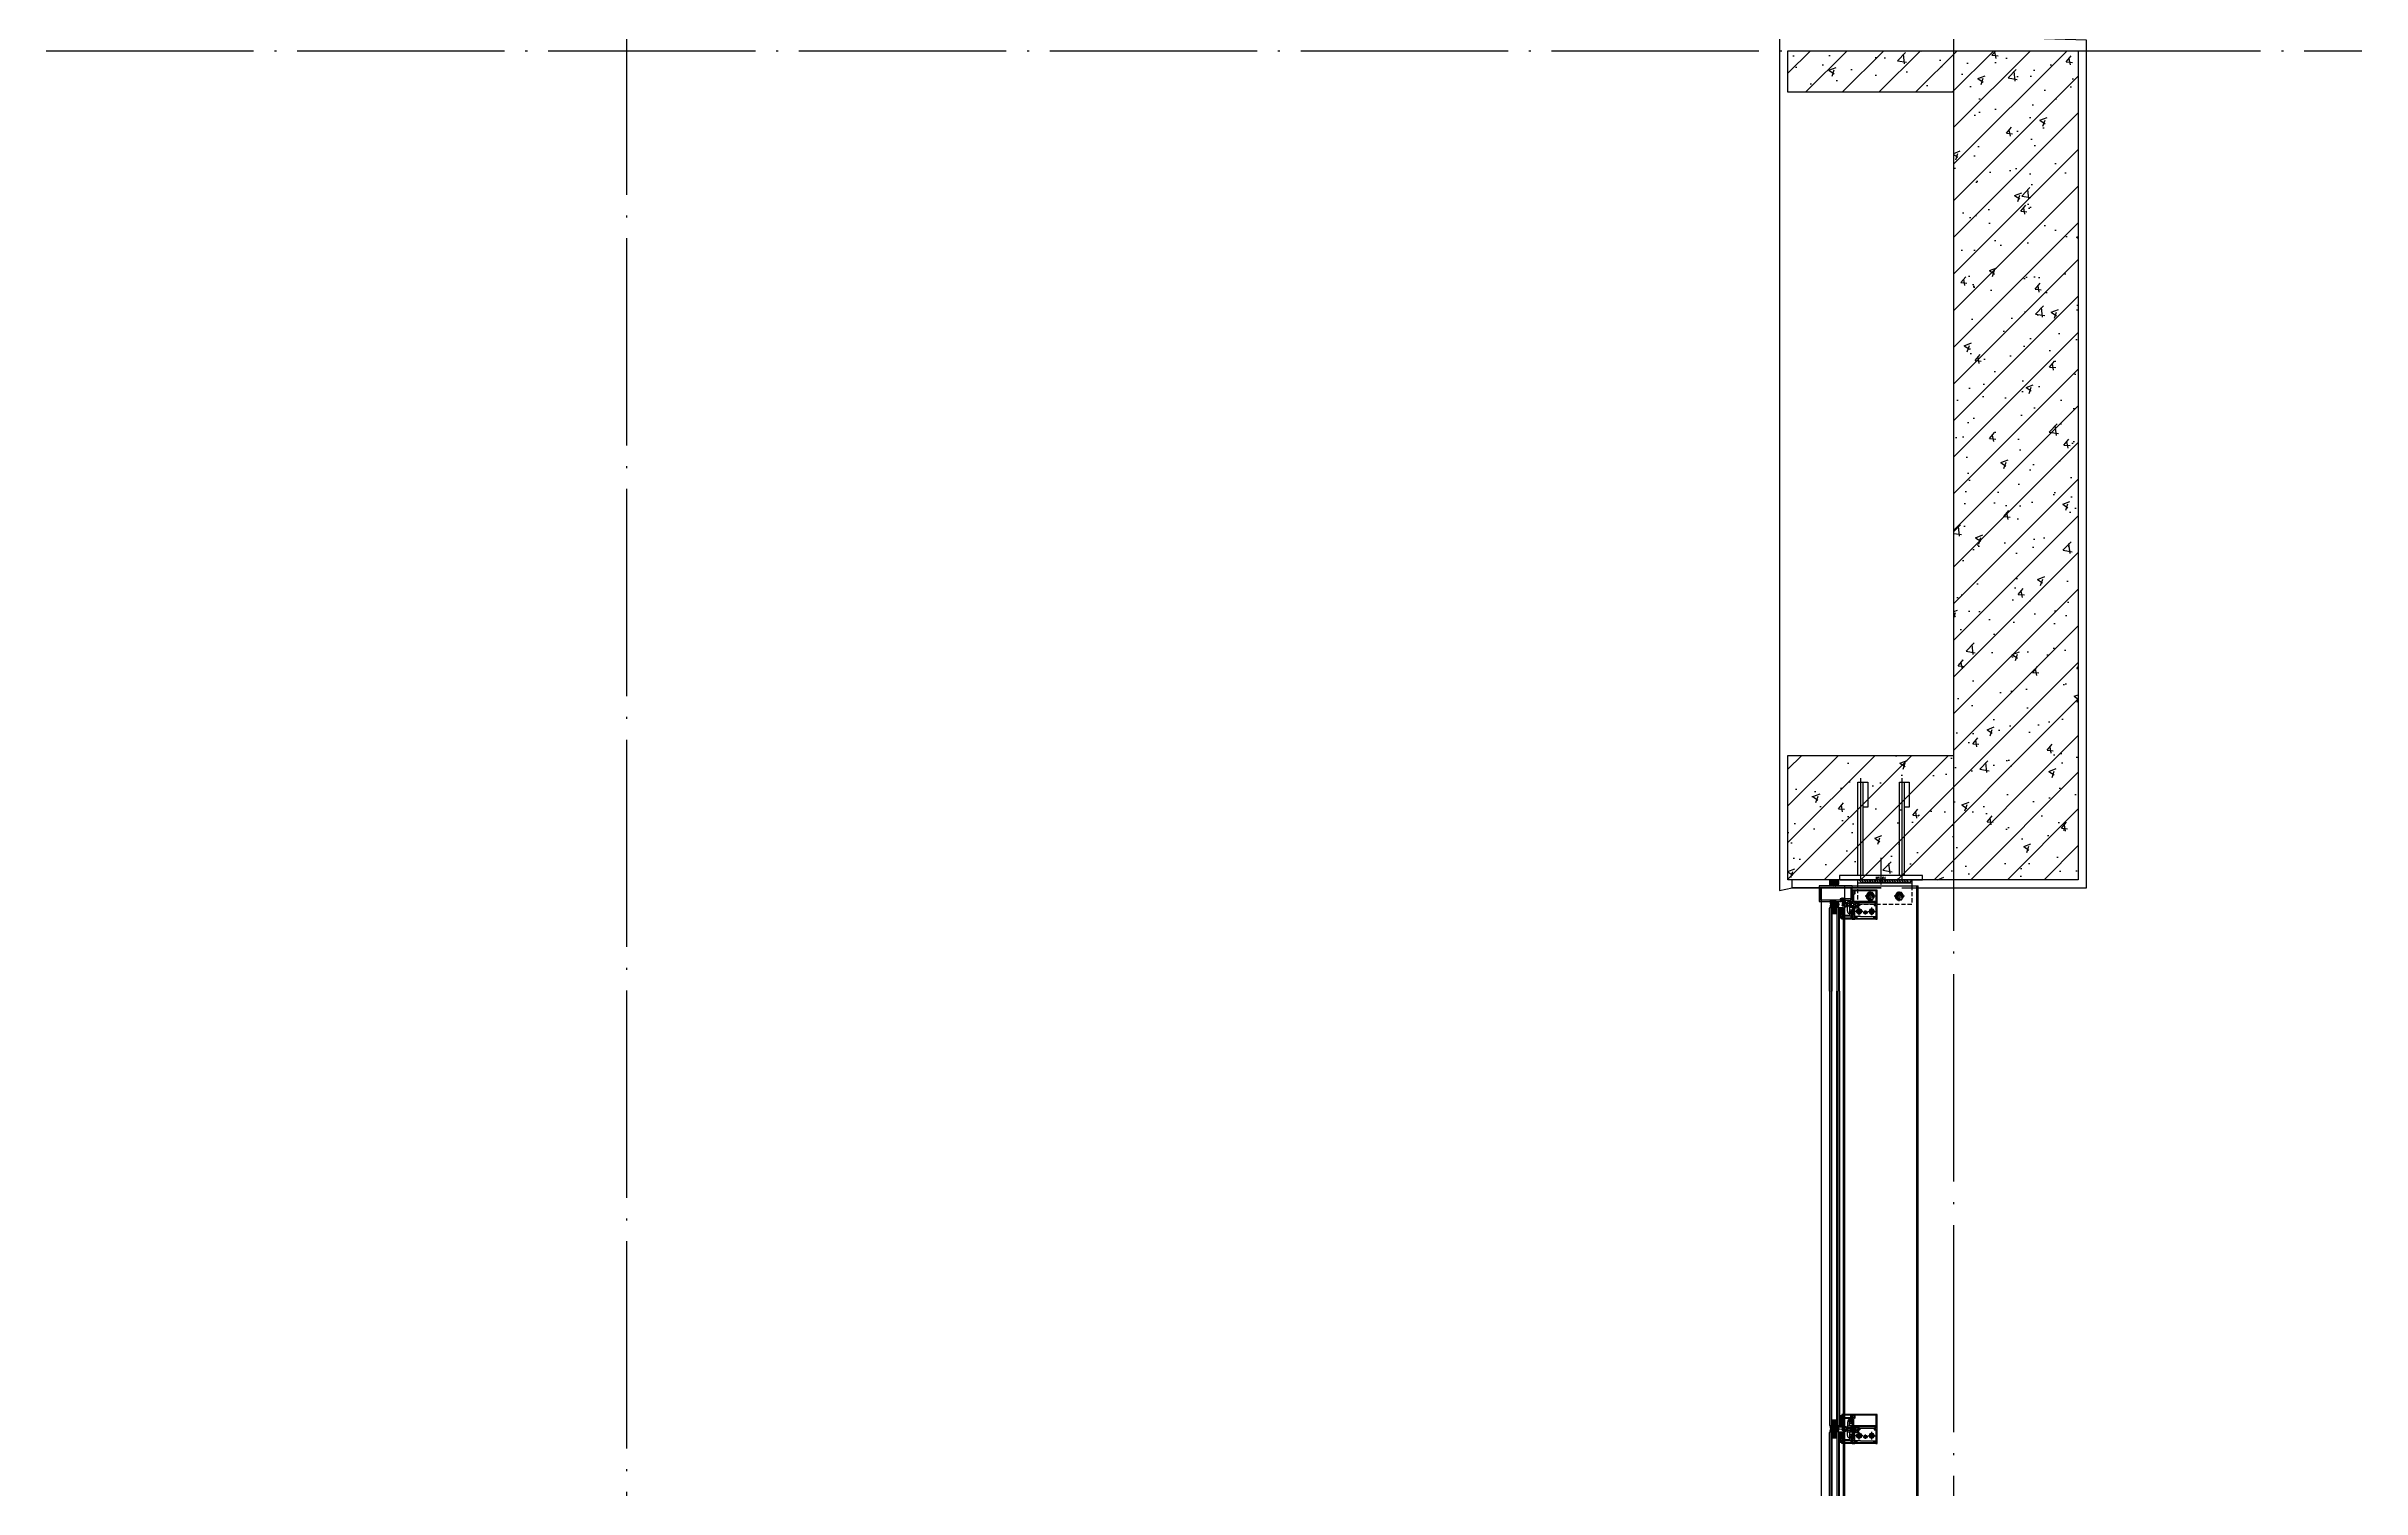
# Model space of a CAD drawing. Extents: x 6843040 to 15500510, y -6507076 to -4940511.
# Drawn here: x 7674572 to 7680156, y -6153959 to -6150479 of the extents above; entities that cross this region are included whole.
import ezdxf
from ezdxf.enums import TextEntityAlignment as Align

# ---------------------------------------------------------------- set-up
doc = ezdxf.new("R2010")
doc.units = 0
doc.header["$LTSCALE"] = 1000
doc.header["$MEASUREMENT"] = 0
for name, pattern in [('ACAD_ISO04W100', [30.5, 24, -3, 0.5, -3]), ('CENTER', [50.8, 31.75, -6.35, 6.35, -6.35]), ('CONTINOUS', [0]), ('DASHED', [0.75, 0.5, -0.25]), ('DOTE', [2.42, 2, -0.2, 0.02, -0.2]), ('HIDDEN', [0.375, 0.25, -0.125])]:
    doc.linetypes.add(name, pattern=pattern)
for name, color, linetype in [('-07B2-附件', 8, 'Continuous'), ('1', 1, 'Continuous'), ('3T_WOOD', 21, 'Continuous'), ('A.P', 21, 'Continuous'), ('Bolt', 240, 'Continuous'), ('CENTER中心线层', 1, 'CENTER'), ('DOTE', 8, 'DOTE'), ('E_LINE_1', 1, 'Continuous'), ('FASTENER紧固件', 2, 'Continuous'), ('FRSTENER紧固件', 2, 'Continuous'), ('GC', 3, 'Continuous'), ('LT-dim 20', 253, 'Continuous'), ('LT-dim 50', 253, 'Continuous'), ('LT-dim 8', 253, 'Continuous'), ('LT-Fill-玻璃1', 14, 'Continuous'), ('LT-中线', 6, 'Continuous'), ('LT-文字标注', 7, 'Continuous'), ('LT-焊缝', 1, 'Continuous'), ('LT-玻璃', 4, 'Continuous'), ('LT-细线', 1, 'Continuous'), ('LT-铝板', 31, 'Continuous'), ('PJ', 25, 'Continuous'), ('PUB_HATCH', 8, 'Continuous'), ('STELL', 2, 'Continuous'), ('XC', 61, 'Continuous'), ('XX', 8, 'DASHED'), ('ZX', 1, 'CENTER'), ('密封胶填充', 111, 'Continuous'), ('批荡层', 213, 'Continuous'), ('泡沫棒填充', 71, 'Continuous')]:
    doc.layers.add(name, color=color, linetype=linetype)
for name, color, linetype, lineweight in [('002CEN', 1, 'CENTER', 13), ('003DOT', 253, 'HIDDEN', 13), ('009CON', 6, 'CONTINOUS', 15)]:
    doc.layers.add(name, color=color, linetype=linetype, lineweight=lineweight)
doc.styles.add('LT-文字标注', font='romans.shx', dxfattribs={"width": 0.8, "bigfont": 'gbhzfs.shx'})

# ---------------------------------------------------------------- blocks, each defined once
blk = doc.blocks.new('LT-BLK-20221110170712', base_point=(70366.6, 148976.2))
at = {"layer": 'LT-铝板'}
blk.add_lwpolyline([(70377.3, 148988.7), (70366.8, 148988.7, 0.414214), (70366.3, 148988.2), (70366.3, 148986.2, 0.414214), (70366.8, 148985.7), (70370.3, 148985.7, -0.414214), (70370.8, 148985.2), (70370.8, 148981.7), (70370.8, 148978.2, -0.414214), (70370.3, 148977.7), (70366.8, 148977.7, 0.414214), (70366.3, 148977.2), (70366.3, 148975.2, 0.414214), (70366.8, 148974.7), (70372.3, 148974.7, -0.414214), (70372.8, 148974.2), (70372.8, 148962.7, -0.414214), (70372.3, 148962.2, 0.414214), (70371.8, 148961.7), (70371.8, 148960.7, 0.414214), (70372.3, 148960.2), (70375.3, 148960.2, 0.339454), (70375.8, 148960.6), (70377.3, 148966.2), (70377.3, 148981.2), (70376.8, 148981.7), (70377.3, 148982.2)], format="xyb", close=True, dxfattribs=at)
blk = doc.blocks.new('LT-BLK-20221110170731', base_point=(70370.1, 148951.3))
at = {"layer": 'LT-铝板'}
for points in [[(70391.5, 148949.7, 0.414214), (70391, 148950.2), (70389, 148950.2, -0.414214), (70387.5, 148951.7), (70387.5, 148976.2, 0.414214), (70387, 148976.7), (70386, 148976.7, 0.414214), (70385.5, 148976.2), (70385.5, 148959.2, -0.414214), (70385, 148958.7), (70372.6, 148958.7, -0.414214), (70372.1, 148959.2), (70372.1, 148969.8, -0.267949), (70372.4, 148970.3, 0.267949), (70372.6, 148970.7), (70372.6, 148970.7, 0.414214), (70372.1, 148971.2), (70367.4, 148971.2, 0.414214), (70366.6, 148970.5), (70366.6, 148970.5, 0.402543), (70367.3, 148969.7, -0.402543), (70367.8, 148969.2), (70367.8, 148967.2, 0.414214), (70368.3, 148966.7, 0.414214), (70368.8, 148967.2), (70368.8, 148967.7, -0.414214), (70369.3, 148968.2), (70369.6, 148968.2, -0.414214), (70370.1, 148967.7), (70370.1, 148961.7, -0.414214), (70369.6, 148961.2), (70369.3, 148961.2, -0.414214), (70368.8, 148961.7), (70368.8, 148962.2, 0.414214), (70368.3, 148962.7), (70368.3, 148962.7, 0.414214), (70367.8, 148962.2), (70367.8, 148951.2, -0.402543), (70367.3, 148950.7, 0.402543), (70366.6, 148950, 0.414214), (70367.4, 148949.2), (70391, 148949.2, 0.414214)], [(70385, 148951.2, 0.414214), (70385.5, 148951.7), (70385.5, 148956.7, 0.414214), (70385, 148957.2), (70370.3, 148957.2, 0.414214), (70369.8, 148956.7), (70369.8, 148951.7, 0.414214), (70370.3, 148951.2)]]:
    blk.add_lwpolyline(points, format="xyb", close=True, dxfattribs=at)
blk = doc.blocks.new('LT-BLK-20221110171121', base_point=(70395.5, 148950.2))
at = {"layer": '1'}
h = blk.add_hatch(dxfattribs=at)
h.set_pattern_fill('ANSI37', color=252, scale=0.5, angle=-180, style=0)
h.set_pattern_definition([(315, (70258.9578, 147994.0747), (-1.122532, -1.122532), []), (225, (70258.9578, 147994.0747), (-1.122532, 1.122532), [])])
h.paths.add_polyline_path([(70387.5, 148973.7), (70387.5, 148956.7), (70397.5, 148956.7), (70397.5, 148973.7)])
at = {"layer": '1', "color": 252}
for p, q in [((70397.5, 148948.9), (70387.5, 148956.7)), ((70397.5, 148956.7), (70387.5, 148948.9)), ((70397.5, 148948.9), (70387.5, 148956.7)), ((70397.5, 148956.7), (70387.5, 148948.9))]:
    blk.add_line(p, q, dxfattribs=at)
at = {"layer": 'LT-细线'}
for points in [[(70397.5, 148972.7), (70398.5, 148973.7), (70387.5, 148973.7)], [(70397.5, 148972.7), (70397.5, 148948.9), (70387.5, 148948.9), (70387.5, 148973.7)], [(70387.5, 148956.7), (70397.5, 148956.7)]]:
    blk.add_lwpolyline(points, dxfattribs=at)
blk = doc.blocks.new('LT-BLK-20221110170740', base_point=(70370.1, 148964.7))
at = {"layer": 'LT-细线', "lineweight": 25}
blk.add_lwpolyline([(70366.5, 148952.2), (70366.5, 148951.4, 0.414214), (70366.7, 148951.2), (70367.6, 148951.2, 0.414214), (70367.8, 148951.4), (70367.8, 148963.2, -0.414214), (70368, 148963.3), (70369, 148963.3, -0.487404), (70369.1, 148963.2), (70369.1, 148962, 0.414214), (70369.3, 148961.8), (70370, 148961.8, 0.414214), (70370.1, 148962), (70370.1, 148967.5, 0.414214), (70370, 148967.6), (70369.3, 148967.6, 0.414214), (70369.1, 148967.5), (70369.1, 148966.3, -0.487404), (70369, 148966.1), (70368, 148966.1, -0.414214), (70367.8, 148966.3), (70367.8, 148969, 0.414214), (70367.6, 148969.2), (70366.7, 148969.2, 0.414214), (70366.5, 148969), (70366.5, 148968.2, -0.287157), (70366.5, 148966.2, -0.287157), (70366.5, 148964.2, -0.287157), (70366.5, 148962.2, -0.287157), (70366.5, 148960.2, -0.287157), (70366.5, 148958.2, -0.287157), (70366.5, 148956.2, -0.287157), (70366.5, 148954.2, -0.287157)], format="xyb", close=True, dxfattribs=at)
blk = doc.blocks.new('LT-BLK-20221110170832', base_point=(70370.1, 148964.7))
at = {"layer": '1'}
h = blk.add_hatch(dxfattribs=at)
h.set_pattern_fill('ANSI31', color=252, scale=0.3, angle=-180, style=0)
h.set_pattern_definition([(315, (69125.05355, 144959.7555), (-0.6735192, -0.6735192), [])])
h.paths.add_polyline_path([(70367.8, 148963.2, -0.414214), (70368, 148963.3), (70369, 148963.3, -0.487404), (70369.1, 148963.2), (70369.1, 148962, 0.414214), (70369.3, 148961.8), (70370, 148961.8, 0.414214), (70370.1, 148962), (70370.1, 148967.5, 0.414214), (70370, 148967.6), (70369.3, 148967.6, 0.414214), (70369.1, 148967.5), (70369.1, 148966.3, -0.487404), (70369, 148966.1), (70368, 148966.1, -0.414214), (70367.8, 148966.3), (70367.8, 148969, 0.414214), (70367.6, 148969.2), (70366.7, 148969.2, 0.414214), (70366.5, 148969), (70366.5, 148968.2, -0.287157), (70366.5, 148966.2, -0.287157), (70366.5, 148964.2, -0.287157), (70366.5, 148962.2, -0.287157), (70366.5, 148960.2, -0.287157), (70366.5, 148958.2, -0.287157), (70366.5, 148956.2, -0.287157), (70366.5, 148954.2, -0.287157), (70366.5, 148952.2), (70366.5, 148951.4, 0.414214), (70366.7, 148951.2), (70367.6, 148951.2, 0.414214), (70367.8, 148951.4)])
at = {"layer": 'LT-细线'}
blk.add_blockref('LT-BLK-20221110170740', (70370.1, 148964.7), dxfattribs=at)
blk = doc.blocks.new('LT-耐候密封胶缝')
at = {"layer": '密封胶填充'}
h = blk.add_hatch(dxfattribs=at)
h.set_pattern_fill('ANSI38', color=8, scale=0.04, angle=180, style=0)
h.set_pattern_definition([(225, (-9e-13, 6e-11), (0.0449013, -0.0449013), []), (315, (-9e-13, 6e-11), (0.134704, -0.0449013), [0.15875, -0.09525])])
edge = h.paths.add_edge_path()
edge.add_line((0.5, -1), (0.5, -0.02))
edge.add_arc((0, 1.8), 1.89, 254.6198, 285.3802, ccw=False)
edge.add_line((-0.5, -0.02), (-0.5, -1))
edge.add_arc((0, -1), 0.5, 0, 180, ccw=False)
at = {"layer": '泡沫棒填充'}
h = blk.add_hatch(dxfattribs=at)
h.set_pattern_fill('HONEY', color=8, scale=0.026667, angle=180, style=0)
h.set_pattern_definition([(180, (104.55329, -12.9341), (-0.127, -0.073323467), [0.08466667, -0.16933333]), (300, (104.55329, -12.9341), (0.126999985, -0.073323493), [0.08466667, -0.16933333]), (240, (104.55329, -12.9341), (-1.5e-08, -0.14664696), [-0.16933333, 0.08466667])])
h.paths.add_polyline_path([(0.5, -1, -1), (-0.5, -1, -1)])
at = {"layer": 'LT-细线'}
for points in [[(-0.5, -1), (-0.5, -0.02)], [(0.5, -0.02), (0.5, -1)]]:
    blk.add_lwpolyline(points, dxfattribs=at)
blk.add_lwpolyline([(-0.5, -0.02, 0.135029), (0.5, -0.02, 0.135029)], format="xyb", dxfattribs=at)
blk.add_circle((0, -1), 0.5, dxfattribs=at)
blk = doc.blocks.new('*U251')
at = {"layer": '-07B2-附件', "color": 6, "lineweight": -3}
for p, q in [((-5, 3.6), (-5, 0)), ((5, 0), (-5, 0)), ((-3, -15.1), (-3, 0)), ((0, 3.6), (0, 0)), ((0, 3.6), (0, 0)), ((3, -15.1), (3, 0)), ((5, 3.6), (5, 0)), ((6, -15.1), (-6, -15.1)), ((-6, -16.7), (-6, -15.1)), ((6, -16.7), (-6, -16.7)), ((-5.8, -23.1), (-5.8, -18.7)), ((-4.6, -18.3), (-4.6, -16.7)), ((4.6, -18.3), (-4.6, -18.3)), ((-4.3, -23.5), (4.3, -23.5)), ((3.9, -18.3), (-3.9, -18.3)), ((-3, -6), (-2.4, -7.2)), ((3, -6), (-3, -6)), ((3, -7.2), (-3, -7.2)), ((-3, -27.5), (-3, -23.5)), ((3, -27.5), (-3, -27.5)), ((-3, -27.5), (-2.4, -28.1)), ((-2.9, -23.1), (-2.9, -18.7)), ((-2.4, -15.1), (-2.4, -7.2)), ((-2.4, -28.1), (-2.4, -23.5)), ((2.4, -28.1), (-2.4, -28.1)), ((0, -18.3), (-0.9, -16.7)), ((0.9, -18.3), (0, -16.7)), ((3, -6), (2.4, -7.2)), ((2.4, -15.1), (2.4, -7.2)), ((2.4, -28.1), (2.4, -23.5)), ((3, -27.5), (2.4, -28.1)), ((2.9, -23.1), (2.9, -18.7)), ((3, -27.5), (3, -23.5)), ((4.6, -18.3), (4.6, -16.7)), ((5.8, -23.1), (5.8, -18.7)), ((6, -16.7), (6, -15.1))]:
    blk.add_line(p, q, dxfattribs=at)
blk.add_lwpolyline([(-2.5, 4.1), (2.5, 4.1)], dxfattribs=at)
for centre, radius, start, end in [((-2.5, -2.8), 6.91, 68.794, 111.206), ((2.5, -2.8), 6.91, 68.794, 111.206), ((-4.3, -21.2), 2.89, 60, 120), ((-4.3, -20.6), 2.89, 240, 300), ((0, -29.3), 11, 74.7385, 105.2615), ((0, -12.5), 11, 254.7385, 285.2615), ((4.3, -21.2), 2.89, 60, 120), ((4.3, -20.6), 2.89, 240, 300)]:
    blk.add_arc(centre, radius, start, end, dxfattribs=at)
blk = doc.blocks.new('*U167')
at = {"layer": 'CENTER中心线层', "ltscale": 3}
for p, q in [((5.2, 0), (-4.7, 0)), ((0, 5), (0, -5))]:
    blk.add_line(p, q, dxfattribs=at)
at = {"layer": 'FASTENER紧固件'}
for p, q in [((-2.5, 0.6), (-0.6, 0.4)), ((-2.1, 0.6), (-2.1, -0.6)), ((-1.6, 0.5), (-0.8, 0.8)), ((-0.5, 1.6), (-0.8, 0.8)), ((-0.8, 0.8), (-0.4, 0.4)), ((-0.6, 2.5), (-0.4, 0.6)), ((0.6, 2.1), (-0.6, 2.1)), ((-0.6, 0.4), (-0.4, 0.4)), ((-0.6, -0.4), (-0.6, 0.4)), ((-0.4, 0.4), (-0.4, 0.6)), ((-0.4, 0.6), (0.4, 0.6)), ((0.6, 2.5), (0.4, 0.6)), ((0.8, 0.8), (0.4, 0.4)), ((0.4, 0.6), (0.4, 0.4)), ((0.4, 0.4), (0.6, 0.4)), ((0.5, 1.6), (0.8, 0.8)), ((2.5, 0.6), (0.6, 0.4)), ((0.6, 0.4), (0.6, -0.4)), ((1.6, 0.5), (0.8, 0.8)), ((2.1, 0.6), (2.1, -0.6)), ((-2.5, -0.6), (-0.6, -0.4)), ((-1.6, -0.5), (-0.8, -0.8)), ((-0.8, -0.8), (-0.4, -0.4)), ((-0.5, -1.6), (-0.8, -0.8)), ((-0.4, -0.4), (-0.6, -0.4)), ((-0.6, -2.5), (-0.4, -0.6)), ((0.6, -2.1), (-0.6, -2.1)), ((-0.4, -0.6), (-0.4, -0.4)), ((0.4, -0.6), (-0.4, -0.6)), ((0.6, -0.4), (0.4, -0.4)), ((0.4, -0.4), (0.4, -0.6)), ((0.8, -0.8), (0.4, -0.4)), ((0.6, -2.5), (0.4, -0.6)), ((0.5, -1.6), (0.8, -0.8)), ((2.5, -0.6), (0.6, -0.4)), ((1.6, -0.5), (0.8, -0.8))]:
    blk.add_line(p, q, dxfattribs=at)
blk.add_circle((0, 0), 4, dxfattribs=at)
blk = doc.blocks.new('M6-W-F')
at = {"layer": 'PJ', "extrusion": (0.866025, -0.5, 0)}
for p, q in [((-3, 4.8), (-5.6, 0.2)), ((3, -4.8), (5.6, -0.2))]:
    blk.add_line(p, q, dxfattribs=at)
at = {"layer": 'PJ', "extrusion": (0, 1, 0)}
for p, q in [((2.6, 5), (-2.6, 5)), ((-2.6, -5), (2.6, -5))]:
    blk.add_line(p, q, dxfattribs=at)
at = {"layer": 'PJ', "extrusion": (0.866025, 0.5, 0)}
for p, q in [((5.6, 0.2), (3, 4.8)), ((-5.6, -0.2), (-3, -4.8))]:
    blk.add_line(p, q, dxfattribs=at)
at = {"layer": 'PJ'}
for radius in [6, 4.45, 2.46]:
    blk.add_circle((0, 0), radius, dxfattribs=at)
for radius, start, end in [(5.65, 177.7395, 182.2605), (5.65, 117.7395, 122.2605), (3, 275.7296, 185.7296), (5.65, 57.7395, 62.2605), (5.65, 357.7395, 2.2605), (5.65, 237.7395, 242.2605), (5.65, 297.7395, 302.2605)]:
    blk.add_arc((0, 0), radius, start, end, dxfattribs=at)
at = {"layer": 'ZX', "ltscale": 0.6, "extrusion": (1, 0, 0)}
blk.add_line((0, -9.5), (0, 9.5), dxfattribs=at)
at = {"layer": 'ZX', "ltscale": 0.6, "extrusion": (0, 1, 0)}
blk.add_line((9.5, 0), (-9.5, 0), dxfattribs=at)
blk = doc.blocks.new('LT-BLK-20240527212027', base_point=(-4578.7, 6644.9))
at = {"layer": 'LT-中线', "ltscale": 10}
for p, q in [((-4558.2, 6648.9), (-4601.2, 6648.9)), ((-4601.2, 6644.9), (-4601.2, 6648.9)), ((-4558.2, 6644.9), (-4601.2, 6644.9)), ((-4597.2, 6644.9), (-4597.2, 6641.4)), ((-4562.2, 6644.9), (-4562.2, 6641.4)), ((-4558.2, 6644.9), (-4558.2, 6648.9)), ((-4597.2, 6641.4), (-4601.2, 6641.4)), ((-4601.2, 6641.4), (-4601.2, 6614.4)), ((-4564.2, 6614.4), (-4601.2, 6614.4)), ((-4564.2, 6614.4), (-4550.7, 6614.4)), ((-4558.2, 6641.4), (-4562.2, 6641.4)), ((-4558.2, 6641.4), (-4558.2, 6635.1)), ((-4550.7, 6635.1), (-4558.2, 6635.1)), ((-4550.7, 6614.4), (-4550.7, 6635.1))]:
    blk.add_line(p, q, dxfattribs=at)
at = {"layer": 'FRSTENER紧固件', "xscale": -1, "rotation": 180}
blk.add_blockref('*U167', (-4575.9, 6624.4), dxfattribs=at)
at = {"layer": 'PJ'}
blk.add_blockref('M6-W-F', (-4591.2, 6626.9), dxfattribs=at)
at = {"layer": 'PJ', "xscale": -1}
blk.add_blockref('M6-W-F', (-4560.7, 6626.9), dxfattribs=at)
blk = doc.blocks.new('LT-BLK-20240527212049', base_point=(-4575.8, 6610.9))
at = {"layer": 'LT-铝板'}
blk.add_lwpolyline([(-4552.6, 6614.7, 1), (-4552.6, 6616), (-4554.1, 6616, 0.414214), (-4555.1, 6615), (-4555.1, 6613.1, -0.414214), (-4555.6, 6612.6), (-4595.8, 6612.6, -0.414214), (-4596.3, 6613.1), (-4596.3, 6616, 0.654649), (-4596.8, 6616.2), (-4598, 6615, 0.504901), (-4598, 6614.6), (-4597.6, 6614.3), (-4597.6, 6612.6), (-4600.7, 6612.6, 0.414214), (-4601, 6612.3), (-4601, 6611.2, 0.414214), (-4600.7, 6610.9), (-4551, 6610.9, 0.916331), (-4550.9, 6612.2), (-4553.8, 6612.7), (-4553.8, 6614.7)], format="xyb", close=True, dxfattribs=at)
blk = doc.blocks.new('LT-BLK-20240528090141', base_point=(2057.9, 290.5))
at = {"layer": 'XC'}
blk.add_line((2100.5, 295.6), (2059.2, 291.2), dxfattribs=at)
blk.add_lwpolyline([(2100.5, 295.6), (2107.6, 297.4, 0.340873), (2108, 297.9), (2108, 298.1, 0.414214), (2107.5, 298.6), (2079.2, 298.7, 0.057672), (2076.9, 298.4), (2057.5, 293.8, -0.325637), (2052.1, 296.1), (2050.5, 298.8, 0.266494), (2049.6, 299.3), (2047.4, 299.3, 0.613237), (2047, 298.5), (2052.2, 291.4, 0.239743), (2053, 291), (2055.9, 291, -0.414214), (2056.4, 290.5), (2056.4, 288.5, 0.414214), (2056.9, 288), (2057.9, 288, 0.414214), (2058.4, 288.5), (2058.4, 290.2, -0.374148), (2059.2, 291.2)], format="xyb", dxfattribs=at)
blk = doc.blocks.new('LT-BLK-20240528090345', base_point=(1986.4, 298.6))
at = {"layer": 'LT-细线'}
blk.add_lwpolyline([(1986.4, 301.6), (1986.4, 298.6), (2005.5, 298.6), (2005.5, 301.6), (1986.4, 301.6), (2005.5, 298.6), (1986.4, 298.6), (2005.5, 301.6)], dxfattribs=at)
blk = doc.blocks.new('LT-BLK-20240910160700', base_point=(-5089123.4, -205701.6))
at = {"layer": 'LT-铝板'}
for points in [[(-5089076.9, -205700.1), (-5089076.9, -205695.8), (-5089120.9, -205695.8), (-5089120.9, -205700.1), (-5089116.9, -205700.1), (-5089116.9, -205703.1), (-5089120.9, -205703.1), (-5089120.9, -205733), (-5089117.8, -205733, -1), (-5089117.8, -205734.8), (-5089120.4, -205734.8), (-5089120.4, -205736.6), (-5089123.4, -205736.6), (-5089123.4, -205666.6), (-5089063.4, -205666.6), (-5089063.4, -205669.8), (-5089064.6, -205669.8), (-5089064.6, -205668.8), (-5089067.6, -205668.8), (-5089067.6, -205674.4), (-5089064.6, -205674.4), (-5089064.6, -205673.3), (-5089063.4, -205673.3), (-5089063.4, -205687.1), (-5089063.4, -205687.1), (-5089063.4, -205690.1), (-5089063.4, -205690.1), (-5089063.4, -205692.3), (-5089063.9, -205692.3), (-5089063.9, -205695.3), (-5089063.4, -205695.3), (-5089063.4, -205698.3), (-5089066.4, -205698.3), (-5089066.4, -205696.3), (-5089073.4, -205696.3, 0.414214), (-5089074.4, -205697.3), (-5089074.4, -205705.8, 0.414214), (-5089073.4, -205706.8), (-5089066.4, -205706.8), (-5089066.4, -205704.8), (-5089063.4, -205704.8), (-5089063.4, -205707.8), (-5089063.9, -205707.8), (-5089063.9, -205710.8), (-5089063.4, -205710.8), (-5089063.4, -205729.8), (-5089064.6, -205729.8), (-5089064.6, -205728.8), (-5089067.6, -205728.8), (-5089067.6, -205734.4), (-5089064.6, -205734.4), (-5089064.6, -205733.3), (-5089063.4, -205733.3), (-5089063.4, -205736.6), (-5089069.4, -205736.6), (-5089069.4, -205734.8), (-5089072, -205734.8, -1), (-5089072, -205733), (-5089069.4, -205733), (-5089069.4, -205728.1, -0.414214), (-5089067.9, -205726.6), (-5089066.4, -205726.6), (-5089066.4, -205710.3, 0.414214), (-5089067.4, -205709.3), (-5089075.9, -205709.3, -0.414214), (-5089076.9, -205708.3), (-5089076.9, -205703.1), (-5089080.9, -205703.1), (-5089080.9, -205700.1)], [(-5089120.9, -205692.8), (-5089120.9, -205669.6, -0.414214), (-5089119.9, -205668.6), (-5089069.6, -205668.6), (-5089069.6, -205675.1, 0.414214), (-5089068.1, -205676.6), (-5089066.4, -205676.6), (-5089066.4, -205692.3, -0.414214), (-5089067.9, -205693.8), (-5089119.9, -205693.8, -0.414214)]]:
    blk.add_lwpolyline(points, format="xyb", close=True, dxfattribs=at)
blk = doc.blocks.new('*U233')
at = {"layer": '1'}
h = blk.add_hatch(dxfattribs=at)
h.set_pattern_fill('ANSI37', color=252, scale=0.5, angle=-180, style=0)
h.set_pattern_definition([(225, (6776707.0319, -51514.8134), (1.12253201513, -1.12253201513), []), (315, (6776707.0319, -51514.8134), (1.12253201513, 1.12253201513), [])])
h.paths.add_polyline_path([(6.2, 14.5), (4.7, 17.5), (3.7, 17.5), (3.7, 8.5), (2.7, 7.5), (16.7, 7.5), (15.7, 8.5), (15.7, 17.5), (14.7, 17.5), (13.2, 14.5)])
h = blk.add_hatch(dxfattribs=at)
h.set_pattern_fill('ANSI37', color=252, scale=0.1, angle=-180, style=0)
h.set_pattern_definition([(225, (6776707.03187, -51514.8134), (0.224506403027, -0.224506403027), []), (315, (6776707.03187, -51514.8134), (0.224506403027, 0.224506403027), [])])
h.paths.add_polyline_path([(15.7, 21.5), (14.7, 21.5), (14.7, 17.5), (15.7, 17.5)])
h.paths.add_polyline_path([(4.7, 21.5), (3.7, 21.5), (3.7, 17.5), (4.7, 17.5)])
h = blk.add_hatch(dxfattribs=at)
h.set_pattern_fill('HEX', color=252, scale=0.19, angle=-360, style=0)
h.set_pattern_definition([(360, (6776707.0319, -51514.8134), (1e-15, 1.0448594), [0.60325, -1.2065]), (120, (6776707.0319, -51514.8134), (-0.90487478378, -0.5224297), [0.60325, -1.2065]), (60, (6776707.6351, -51514.8134), (-0.90487478378, 0.5224297), [0.60325, -1.2065])])
edge = h.paths.add_edge_path()
edge.add_line((14.2, 17.6), (13, 15))
edge.add_line((14.2, 17.6), (14.2, 21))
edge.add_line((14.2, 21), (5.2, 21))
edge.add_line((5.2, 21), (5.2, 17.6))
edge.add_line((5.2, 17.6), (6.5, 15))
edge.add_line((6.5, 15), (13, 15))
h = blk.add_hatch(dxfattribs=at)
h.set_pattern_fill('ANSI37', color=252, scale=0.5, angle=-270, style=0)
h.set_pattern_definition([(135, (-289720.0529, -1679555.0618), (-1.1225320151, -1.1225320151), []), (225, (-289720.0529, -1679555.0618), (1.1225320151, -1.1225320151), [])])
h.paths.add_polyline_path([(6.2, -14.5), (4.7, -17.5), (3.7, -17.5), (3.7, -8.5), (2.7, -7.5), (16.7, -7.5), (15.7, -8.5), (15.7, -17.5), (14.7, -17.5), (13.2, -14.5)])
h = blk.add_hatch(dxfattribs=at)
h.set_pattern_fill('ANSI37', color=252, scale=0.1, angle=-270, style=0)
h.set_pattern_definition([(135, (-289720.05292, -1679555.0618), (-0.224506403027, -0.224506403027), []), (225, (-289720.05292, -1679555.0618), (0.224506403027, -0.224506403027), [])])
h.paths.add_polyline_path([(15.7, -21.5), (14.7, -21.5), (14.7, -17.5), (15.7, -17.5)])
h.paths.add_polyline_path([(4.7, -21.5), (3.7, -21.5), (3.7, -17.5), (4.7, -17.5)])
h = blk.add_hatch(dxfattribs=at)
h.set_pattern_fill('HEX', color=252, scale=0.19, angle=-450, style=0)
h.set_pattern_definition([(270, (-289720.0529, -1679555.0618), (1.0448594, -1e-15), [0.60325, -1.2065]), (30, (-289720.0529, -1679555.0618), (-0.5224297, 0.9048747838), [0.60325, -1.2065]), (330, (-289720.0529, -1679555.665), (0.5224297, 0.9048747838), [0.60325, -1.2065])])
edge = h.paths.add_edge_path()
edge.add_line((14.2, -17.6), (13, -15))
edge.add_line((14.2, -17.6), (14.2, -21))
edge.add_line((14.2, -21), (5.2, -21))
edge.add_line((5.2, -21), (5.2, -17.6))
edge.add_line((5.2, -17.6), (6.5, -15))
edge.add_line((6.5, -15), (13, -15))
at = {"color": 253}
for points in [[(3.7, 17.5), (4.7, 17.5), (6.2, 14.5), (13.2, 14.5), (14.7, 17.5), (15.7, 17.5), (15.7, 8.5), (16.7, 7.5), (2.7, 7.5), (3.7, 8.5), (3.7, 17.5)], [(3.7, -17.5), (4.7, -17.5), (6.2, -14.5), (13.2, -14.5), (14.7, -17.5), (15.7, -17.5), (15.7, -8.5), (16.7, -7.5), (2.7, -7.5), (3.7, -8.5), (3.7, -17.5)]]:
    blk.add_lwpolyline(points, dxfattribs=at)
for points in [[(3.7, 21.5), (4.7, 21.5), (4.7, 17.5), (3.7, 17.5)], [(6.2, 14.5), (4.7, 17.5), (4.7, 21.5), (14.7, 21.5), (14.7, 17.5), (13.2, 14.5)], [(12.9, 15), (6.5, 15), (5.2, 17.6), (5.2, 21), (14.2, 21), (14.2, 17.6)], [(15.7, 21.5), (14.7, 21.5), (14.7, 17.5), (15.7, 17.5)], [(3.7, -21.5), (4.7, -21.5), (4.7, -17.5), (3.7, -17.5)], [(6.2, -14.5), (4.7, -17.5), (4.7, -21.5), (14.7, -21.5), (14.7, -17.5), (13.2, -14.5)], [(12.9, -15), (6.5, -15), (5.2, -17.6), (5.2, -21), (14.2, -21), (14.2, -17.6)], [(15.7, -21.5), (14.7, -21.5), (14.7, -17.5), (15.7, -17.5)]]:
    blk.add_lwpolyline(points, close=True, dxfattribs=at)
at = {"layer": 'GC', "color": 8, "linetype": 'HIDDEN', "ltscale": 20}
for p, q in [((35.2, -1157.6), (35.2, 1056)), ((208.2, -1157.6), (208.2, 1056))]:
    blk.add_line(p, q, dxfattribs=at)
at = {"layer": 'LT-玻璃', "color": 8}
for p, q in [((-1.3, 1056), (-1.3, 7.5)), ((2.7, 1056), (2.7, 7.5)), ((16.7, 1056), (16.7, 7.5)), ((20.7, 1056), (20.7, 7.5)), ((-1.3, -1157.6), (-1.3, -7.5)), ((2.7, -1157.6), (2.7, -7.5)), ((16.7, -1157.6), (16.7, -7.5)), ((20.7, -1157.6), (20.7, -7.5))]:
    blk.add_line(p, q, dxfattribs=at)
at = {"layer": 'LT-玻璃', "color": 150}
for points in [[(-2.3, 1056), (-2.3, 8.5), (-1.3, 7.5), (2.7, 7.5), (3.7, 8.5), (3.7, 1056)], [(21.7, 1056), (21.7, 8.5), (20.7, 7.5), (16.7, 7.5), (15.7, 8.5), (15.7, 1056)], [(-2.3, -1157.6), (-2.3, -8.5), (-1.3, -7.5), (2.7, -7.5), (3.7, -8.5), (3.7, -1157.6)], [(21.7, -1157.6), (21.7, -8.5), (20.7, -7.5), (16.7, -7.5), (15.7, -8.5), (15.7, -1157.6)]]:
    blk.add_lwpolyline(points, dxfattribs=at)
at = {"layer": 'LT-铝板'}
for p, q in [((31.7, -1157.6), (31.7, 1056)), ((211.7, -1157.6), (211.7, 1056))]:
    blk.add_line(p, q, dxfattribs=at)
at = {"layer": '-07B2-附件', "xscale": -1, "rotation": 270}
blk.add_blockref('*U251', (56.2, 0), dxfattribs=at)
at = {"xscale": -1}
for name, p in [('LT-BLK-20240528090345', (19.7, 4.6)), ('LT-BLK-20240528090141', (51.2, -3.6))]:
    blk.add_blockref(name, p, dxfattribs=at)
at = {"layer": 'LT-dim 20', "ltscale": 10, "xscale": -1}
for name, p in [('LT-BLK-20240527212027', (87.2, 1.5)), ('LT-BLK-20240527212049', (84.4, -35))]:
    blk.add_blockref(name, p, dxfattribs=at)
at = {"layer": 'LT-dim 8', "rotation": 180}
blk.add_blockref('LT-BLK-20221110171121', (23.7, 31), dxfattribs=at)
at = {"layer": 'LT-dim 8', "ltscale": 1000, "xscale": -1}
blk.add_blockref('LT-BLK-20240910160700', (112.7, 0), dxfattribs=at)
at = {"layer": 'LT-dim 8', "xscale": -1}
blk.add_blockref('LT-BLK-20221110171121', (23.7, -31), dxfattribs=at)
at = {"layer": 'LT-Fill-玻璃1', "xscale": -14.99939610215067, "yscale": 14.99939610215067, "zscale": 14.99939610215067, "rotation": 89.99852449144697}
blk.add_blockref('LT-耐候密封胶缝', (-1.3, 0), dxfattribs=at)
at = {"layer": 'LT-Fill-玻璃1', "rotation": 180}
for name, p in [('LT-BLK-20221110170731', (49.1, 32.9)), ('LT-BLK-20221110170712', (52.4, 5.5))]:
    blk.add_blockref(name, p, dxfattribs=at)
at = {"layer": 'LT-Fill-玻璃1', "xscale": -1}
for name, p in [('LT-BLK-20221110170712', (52.4, -5.5)), ('LT-BLK-20221110170731', (49.1, -32.9))]:
    blk.add_blockref(name, p, dxfattribs=at)
at = {"layer": 'LT-细线', "rotation": 180}
blk.add_blockref('LT-BLK-20221110170832', (49.1, 19.5), dxfattribs=at)
at = {"layer": 'LT-细线', "xscale": -1}
blk.add_blockref('LT-BLK-20221110170832', (49.1, -19.5), dxfattribs=at)
blk = doc.blocks.new('LT-BLK-20220127160324', base_point=(-28533.2, -2765.2))
at = {"color": 1, "linetype": 'ACAD_ISO04W100', "ltscale": 0.4}
for p, q in [((-28777.8, -2715.2), (-28533.2, -2715.2)), ((-28521.3, -2765.2), (-28586, -2765.2)), ((-28777.8, -2815.2), (-28533.2, -2815.2))]:
    blk.add_line(p, q, dxfattribs=at)
at = {"layer": 'GC', "color": 3}
blk.add_lwpolyline([(-28543.2, -2865.2), (-28543.2, -2665.2), (-28533.2, -2665.2), (-28533.2, -2865.2)], close=True, dxfattribs=at)
for points in [[(-28543.2, -2709.2), (-28768.2, -2709.2)], [(-28768.2, -2709.2), (-28768.2, -2733.2), (-28708.2, -2733.2), (-28708.2, -2721.2)], [(-28543.2, -2809.2), (-28768.2, -2809.2)], [(-28768.2, -2809.2), (-28768.2, -2833.2), (-28708.2, -2833.2), (-28708.2, -2821.2)]]:
    blk.add_lwpolyline(points, dxfattribs=at)
at = {"layer": 'GC', "ltscale": 3}
for points in [[(-28768.2, -2721.2), (-28543.2, -2721.2)], [(-28768.2, -2821.2), (-28543.2, -2821.2)]]:
    blk.add_lwpolyline(points, dxfattribs=at)
at = {"layer": 'LT-文字标注', "style": 'LT-文字标注', "width": 0.8}
blk.add_text('MJ-01', height=6, rotation=270, dxfattribs=at).set_placement((-28541.6, -2776.9), align=Align.BOTTOM_RIGHT)
blk = doc.blocks.new('*U248')
at = {"layer": '002CEN', "ltscale": 5}
blk.add_line((-2.5, 0), (8.2, 0), dxfattribs=at)
at = {"layer": '003DOT', "ltscale": 5}
for p, q in [((0, 2), (6, 2)), ((0, -2), (6, -2))]:
    blk.add_line(p, q, dxfattribs=at)
at = {"layer": '009CON'}
for p, q in [((-1.7, 1.1), (-1.7, -1.1)), ((-0.4, 4.1), (0, 4.1)), ((0, 4.1), (0, -4.1)), ((7.5, 0), (8.3, 1.4)), ((-0.4, -4.1), (0, -4.1)), ((7.5, 0), (8.3, -1.4))]:
    blk.add_line(p, q, dxfattribs=at)
for centre, radius, start, end in [((5, 0), 6.8, 142.4424, 170.5515), ((7.2, 2), 1.2, 332.1348, 180), ((5, 0), 6.8, 189.4485, 217.5576), ((7.2, -2), 1.2, 180, 27.8652)]:
    blk.add_arc(centre, radius, start, end, dxfattribs=at)
blk = doc.blocks.new('GB41-M12-3')
at = {"color": 8, "linetype": 'CENTER'}
for p, q in [((-11.7, 0), (11.5, 0)), ((0, -12.7), (0, 12.5))]:
    blk.add_line(p, q, dxfattribs=at)
at = {"color": 8}
blk.add_circle((0, 0), 4.86, dxfattribs=at)
blk.add_arc((0, 0), 6, 259.36, 190.2215, dxfattribs=at)
at = {"layer": 'Bolt'}
blk.add_lwpolyline([(9, 5.2), (0, 10.4), (-9, 5.2), (-9, -5.2), (0, -10.4), (9, -5.2)], close=True, dxfattribs=at)
blk.add_circle((0, 0), 9, dxfattribs=at)
blk = doc.blocks.new('LT-BLK-20221111091121', base_point=(71587.7, 152078.7))
at = {"layer": 'LT-焊缝'}
blk.add_lwpolyline([(71694.6, 152073.5, 0.267949), (71697.6, 152078.7, -0.57735), (71688.6, 152073.5, 0.267949), (71691.6, 152078.7, -0.57735), (71682.6, 152073.5, 0.267949), (71685.6, 152078.7, -0.57735), (71676.6, 152073.5, 0.267949), (71679.6, 152078.7, -0.57735), (71670.6, 152073.5, 0.267949), (71673.6, 152078.7, -0.57735), (71664.6, 152073.5, 0.267949), (71667.6, 152078.7, -0.57735), (71658.6, 152073.5, 0.267949), (71661.6, 152078.7, -0.57735), (71652.6, 152073.5, 0.267949), (71655.6, 152078.7, -0.57735), (71646.6, 152073.5, 0.267949), (71649.6, 152078.7, -0.57735), (71640.6, 152073.5, 0.267949), (71643.6, 152078.7, -0.57735), (71634.6, 152073.5, 0.267949), (71637.6, 152078.7, -0.57735), (71628.6, 152073.5, 0.267949), (71631.6, 152078.7, -0.57735), (71622.6, 152073.5, 0.267949), (71625.6, 152078.7, -0.57735), (71616.6, 152073.5, 0.267949), (71619.6, 152078.7, -0.57735), (71610.6, 152073.5, 0.267949), (71613.6, 152078.7, -0.57735), (71604.6, 152073.5, 0.267949), (71607.6, 152078.7, -0.57735), (71598.6, 152073.5, 0.267949), (71601.6, 152078.7, -0.57735), (71592.6, 152073.5, 0.267949), (71595.6, 152078.7, -0.57735), (71586.6, 152073.5, 0.267949), (71589.6, 152078.7, -0.57735), (71580.6, 152073.5, 0.267949), (71583.6, 152078.7, -1), (71571.6, 152078.7)], format="xyb", dxfattribs=at)
at = {"layer": 'STELL'}
blk.add_line((71701.6, 152070.7), (71571.6, 152070.7), dxfattribs=at)
blk.add_lwpolyline([(71701.6, 152063.7), (71701.6, 152078.7), (71571.6, 152078.7), (71571.6, 152063.7)], dxfattribs=at)
at = {"layer": 'XX', "ltscale": 0.02}
for p, q in [((71571.6, 152063.7), (71571.6, 152018.7)), ((71701.6, 152016.2), (71701.6, 152063.7)), ((71571.6, 152018.7), (71701.6, 152018.7))]:
    blk.add_line(p, q, dxfattribs=at)
at = {"layer": 'Bolt', "xscale": -1, "rotation": 270}
for p in [(71601.6, 152038.7), (71671.6, 152038.7)]:
    blk.add_blockref('GB41-M12-3', p, dxfattribs=at)

msp = doc.modelspace()

# ---------------------------------------------------------------- hatches: boundary and pattern name
at = {"layer": '1'}
h = msp.add_hatch(dxfattribs=at)
h.set_pattern_fill('ANSI37', color=252, scale=0.5, angle=-270, style=0)
h.set_pattern_definition([(135, (7389154.7265, -7832104.9898), (-1.1225320151, -1.1225320151), []), (225, (7389154.7265, -7832104.9898), (1.1225320151, -1.1225320151), [])])
h.paths.add_polyline_path([(7678881, -6152564.4), (7678879.5, -6152567.4), (7678878.5, -6152567.4), (7678878.5, -6152558.4), (7678877.5, -6152557.4), (7678891.5, -6152557.4), (7678890.5, -6152558.4), (7678890.5, -6152567.4), (7678889.5, -6152567.4), (7678888, -6152564.4)])
h = msp.add_hatch(dxfattribs=at)
h.set_pattern_fill('ANSI37', color=252, scale=0.1, angle=-270, style=0)
h.set_pattern_definition([(135, (7389154.72646, -7832104.98985), (-0.224506403027, -0.224506403027), []), (225, (7389154.72646, -7832104.98985), (0.224506403027, -0.224506403027), [])])
h.paths.add_polyline_path([(7678890.5, -6152571.4), (7678889.5, -6152571.4), (7678889.5, -6152567.4), (7678890.5, -6152567.4)])
h.paths.add_polyline_path([(7678879.5, -6152571.4), (7678878.5, -6152571.4), (7678878.5, -6152567.4), (7678879.5, -6152567.4)])
h = msp.add_hatch(dxfattribs=at)
h.set_pattern_fill('HEX', color=252, scale=0.19, angle=-450, style=0)
h.set_pattern_definition([(270, (7389154.7265, -7832104.9898), (1.0448594, -1e-15), [0.60325, -1.2065]), (30, (7389154.7265, -7832104.9898), (-0.5224297, 0.9048747838), [0.60325, -1.2065]), (330, (7389154.7265, -7832105.5931), (0.5224297, 0.9048747838), [0.60325, -1.2065])])
edge = h.paths.add_edge_path()
edge.add_line((7678889, -6152567.5), (7678887.8, -6152564.9))
edge.add_line((7678889, -6152567.5), (7678889, -6152570.9))
edge.add_line((7678889, -6152570.9), (7678880, -6152570.9))
edge.add_line((7678880, -6152570.9), (7678880, -6152567.5))
edge.add_line((7678880, -6152567.5), (7678881.3, -6152564.9))
edge.add_line((7678881.3, -6152564.9), (7678887.8, -6152564.9))
at = {"layer": 'PUB_HATCH'}
h = msp.add_hatch(dxfattribs=at)
h.set_pattern_fill('钢筋混凝土', color=256, scale=25, style=0)
h.set_pattern_definition([(45, (27219.777, 8493.96), (-44.19417382, 44.19417382), []), (50, (27219.78, 8493.96), (179.3150457, -15.6880337), [18.75, -206.25]), (355, (27219.78, 8493.96), (-34.6878334, 188.0480334), [15, -165]), (100.4514, (27234.72, 8492.65), (144.6273454, 172.3598855), [15.9350475, -175.285528]), (46.1842, (27219.78, 8543.96), (266.810262, -41.3797536), [28.125, -309.375]), (96.6356, (27242, 8540.5), (233.6656764, 243.529468), [23.902572, -262.92825]), (351.1842, (27219.78, 8543.96), (233.665486, 243.52965), [22.5, -247.5]), (21, (27244.78, 8531.46), (149.226763, -100.6547227), [18.75, -206.25]), (326, (27244.78, 8531.46), (60.828833, 181.2875113), [15, -165]), (71.4514, (27257.21, 8523.07), (210.055657, 80.6326242), [15.9350475, -175.285528]), (37.5, (27219.78, 8493.96), (3.03996383, 83.22346346), [0, -163, 0, -167.5, 0, -165.625]), (7.5, (27219.78, 8493.96), (65.7673844, 98.602928), [0, -95.5, 0, -159.25, 0, -63.125]), (327.5, (27164.03, 8493.96), (133.45560904, -5.63871793), [0, -62.5, 0, -195, 0, -258.75]), (317.5, (27139.03, 8493.96), (145.7965423, 25.0262456), [0, -81.25, 0, -129.5, 0, -183.75])])
h.paths.add_polyline_path([(7679172.5, -6152489.9), (7678772.5, -6152489.9), (7678772.5, -6152189.9), (7679172.5, -6152189.9), (7679172.5, -6150589.9), (7678772.5, -6150589.9), (7678772.5, -6150489.9), (7679172.5, -6150489.9), (7679472.5, -6150489.9), (7679472.5, -6150619.9), (7679472.5, -6152489.9)])

# ---------------------------------------------------------------- linework, layer by layer
at = {"color": 253}
msp.add_lwpolyline([(7678878.5, -6152567.4), (7678879.5, -6152567.4), (7678881, -6152564.4), (7678888, -6152564.4), (7678889.5, -6152567.4), (7678890.5, -6152567.4), (7678890.5, -6152558.4), (7678891.5, -6152557.4), (7678877.5, -6152557.4), (7678878.5, -6152558.4), (7678878.5, -6152567.4)], dxfattribs=at)
for points in [[(7678878.5, -6152571.4), (7678879.5, -6152571.4), (7678879.5, -6152567.4), (7678878.5, -6152567.4)], [(7678881, -6152564.4), (7678879.5, -6152567.4), (7678879.5, -6152571.4), (7678889.5, -6152571.4), (7678889.5, -6152567.4), (7678888, -6152564.4)], [(7678887.7, -6152564.9), (7678881.3, -6152564.9), (7678880, -6152567.5), (7678880, -6152570.9), (7678889, -6152570.9), (7678889, -6152567.5)], [(7678890.5, -6152571.4), (7678889.5, -6152571.4), (7678889.5, -6152567.4), (7678890.5, -6152567.4)]]:
    msp.add_lwpolyline(points, close=True, dxfattribs=at)
at = {"layer": '3T_WOOD'}
msp.add_lwpolyline([(7678898.3, -6152539.4), (7678920.8, -6152539.4), (7678920.8, -6152556.4), (7678923.8, -6152556.4), (7678923.8, -6152536.4), (7678898.3, -6152536.4)], close=True, dxfattribs=at)
at = {"layer": 'A.P'}
msp.add_lwpolyline([(7678924.5, -6152507.9), (7678924.5, -6152537.6), (7678927.5, -6152537.6), (7678927.5, -6152504.9), (7678847.5, -6152504.9), (7678847.5, -6152542.4), (7678911.3, -6152542.4), (7678911.3, -6152539.4), (7678850.5, -6152539.4), (7678850.5, -6152507.9)], close=True, dxfattribs=at)
at = {"layer": 'DOTE', "ltscale": 0.25}
for p, q in [((7679172.5, -6181048.2), (7679172.5, -6150148.4)), ((7675972.5, -6181087.2), (7675972.5, -6150305.7))]:
    msp.add_line(p, q, dxfattribs=at)
at = {"layer": 'DOTE', "linetype": 'DOTE', "ltscale": 0.25}
msp.add_lwpolyline([(7674572.5, -6150489.9), (7680156.2, -6150489.9)], dxfattribs=at)
at = {"layer": 'E_LINE_1'}
msp.add_lwpolyline([(7679172.5, -6152489.9), (7678772.5, -6152489.9), (7678772.5, -6152189.9), (7679172.5, -6152189.9), (7679172.5, -6150589.9), (7678772.5, -6150589.9), (7678772.5, -6150489.9), (7679172.5, -6150489.9), (7679172.5, -6150489.9), (7679472.5, -6150489.9), (7679472.5, -6150619.9), (7679472.5, -6150619.9), (7679472.5, -6152489.9), (7679172.5, -6152489.9)], dxfattribs=at)
at = {"layer": 'GC', "color": 8, "linetype": 'HIDDEN', "ltscale": 20}
for p, q in [((7678910, -6152759), (7678910, -6152504.9)), ((7679083, -6152759), (7679083, -6152504.9))]:
    msp.add_line(p, q, dxfattribs=at)
at = {"layer": 'LT-玻璃', "color": 8}
for p, q in [((7678873.5, -6152759), (7678873.5, -6152557.4)), ((7678877.5, -6152759), (7678877.5, -6152557.4)), ((7678891.5, -6152759), (7678891.5, -6152557.4)), ((7678895.5, -6152759), (7678895.5, -6152557.4))]:
    msp.add_line(p, q, dxfattribs=at)
at = {"layer": 'LT-玻璃', "color": 150}
for points in [[(7678872.5, -6152759), (7678872.5, -6152558.4), (7678873.5, -6152557.4), (7678877.5, -6152557.4), (7678878.5, -6152558.4), (7678878.5, -6152759)], [(7678896.5, -6152759), (7678896.5, -6152558.4), (7678895.5, -6152557.4), (7678891.5, -6152557.4), (7678890.5, -6152558.4), (7678890.5, -6152759)]]:
    msp.add_lwpolyline(points, dxfattribs=at)
at = {"layer": 'LT-铝板'}
for p, q in [((7678927.5, -6152504.9), (7679086.5, -6152504.9)), ((7679086.5, -6152759), (7679086.5, -6152504.9)), ((7678906.5, -6152759), (7678906.5, -6152584.9))]:
    msp.add_line(p, q, dxfattribs=at)
at = {"layer": '批荡层'}
for points in [[(7679047.5, -6152509.9), (7679492.5, -6152509.9), (7679492.5, -6150464.5), (7678752.5, -6150440.8), (7678752.5, -6152515.9), (7678782.5, -6152509.9), (7678782.5, -6152489.9)], [(7678997.5, -6152509.9), (7678782.5, -6152509.9)], [(7678852.5, -6152509.9), (7678852.5, -6158401)]]:
    msp.add_lwpolyline(points, dxfattribs=at)
at = {"layer": '批荡层', "color": 8}
for points in [[(7678782.5, -6152509.9), (7678997.5, -6152509.9)], [(7678852.5, -6152509.9), (7678852.5, -6158401)], [(7678852.5, -6152509.9), (7678852.5, -6158401)], [(7678852.5, -6152509.9), (7678852.5, -6158401)]]:
    msp.add_lwpolyline(points, dxfattribs=at)

# ---------------------------------------------------------------- block references
at = {"layer": '-07B2-附件', "xscale": -1, "rotation": 270}
msp.add_blockref('*U251', (7678931, -6152549.9), dxfattribs=at)
at = {"xscale": -1, "rotation": 270}
msp.add_blockref('*U248', (7678904.7, -6152542.4, 0), dxfattribs=at)
msp.add_blockref('*U233', (7678874.8, -6153814.9))
at = {"layer": 'LT-dim 20', "ltscale": 10, "xscale": -1}
for name, p in [('LT-BLK-20240527212027', (7678962, -6152548.4)), ('LT-BLK-20240527212049', (7678959.1, -6152584.9))]:
    msp.add_blockref(name, p, dxfattribs=at)
at = {"layer": 'LT-dim 50', "xscale": -1, "rotation": 90}
msp.add_blockref('LT-BLK-20220127160324', (7678997.2, -6152489.9), dxfattribs=at)
at = {"layer": 'LT-dim 8', "xscale": 14.99999999979627, "yscale": 14.99999999979627, "zscale": 14.99999999979627, "rotation": 90}
msp.add_blockref('LT-耐候密封胶缝', (7678872.2, -6152497.4), dxfattribs=at)
at = {"layer": 'LT-dim 8', "xscale": -1}
for name, p in [('LT-BLK-20221111091121', (7679054.9, -6152489.9)), ('LT-BLK-20221110171121', (7678898.5, -6152580.9))]:
    msp.add_blockref(name, p, dxfattribs=at)
at = {"layer": 'LT-dim 8', "ltscale": 1000, "xscale": -1}
msp.add_blockref('LT-BLK-20240910160700', (7678987.5, -6152549.9), dxfattribs=at)
at = {"layer": 'LT-Fill-玻璃1', "xscale": -14.99939610215067, "yscale": 14.99939610215067, "zscale": 14.99939610215067, "rotation": 89.99852449144697}
msp.add_blockref('LT-耐候密封胶缝', (7678873.5, -6152549.9), dxfattribs=at)
at = {"layer": 'LT-Fill-玻璃1', "xscale": -1}
for name, p in [('LT-BLK-20221110170712', (7678927.2, -6152555.4)), ('LT-BLK-20221110170731', (7678923.9, -6152582.9))]:
    msp.add_blockref(name, p, dxfattribs=at)
at = {"layer": 'LT-细线', "xscale": -1}
msp.add_blockref('LT-BLK-20221110170832', (7678923.9, -6152569.4), dxfattribs=at)

doc.saveas('drawing.dxf')
